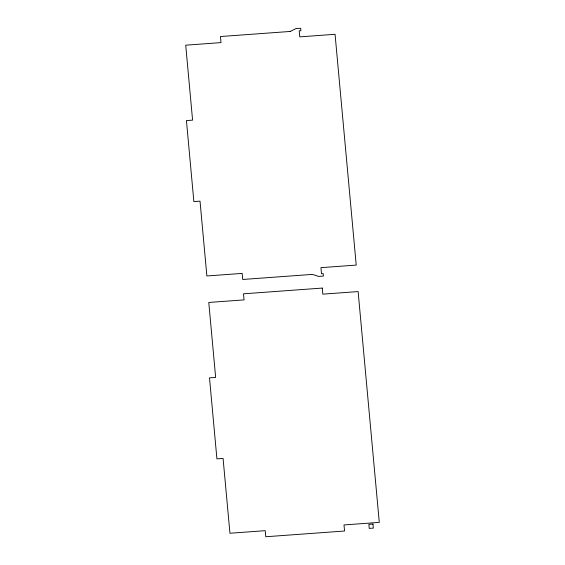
<?xml version="1.0" encoding="UTF-8"?>
<svg xmlns="http://www.w3.org/2000/svg" width="565" height="565" viewBox="0 0 565 565"><rect width="100%" height="100%" fill="white"/><g stroke="black" fill="none" stroke-linecap="round" stroke-linejoin="round"><path stroke-width="0.85" d="M290.163 31.485L295.954 28.596L300.686 28.25L300.912 30.701L299.224 30.828L299.775 36.866L335.059 34.296L356.225 265.091L320.941 267.662L321.499 273.735L323.187 273.608L323.413 276.066L318.681 276.405L312.438 274.392L242.724 279.47L242.166 273.396L206.882 275.967L200.017 201.14L193.866 201.592L186.436 120.585L192.587 120.14L185.715 45.179L221 42.608L220.442 36.534L290.233 31.449M322.276 288.072L243.501 293.814L244.059 299.888L208.775 302.459L215.646 377.42L209.495 377.865L216.918 458.865L223.076 458.42L229.941 533.247L265.225 530.676L265.783 536.75L344.558 531.008L344 524.942L379.284 522.371L358.118 291.575L322.834 294.146L322.276 288.072M372.971 524.052L368.867 524.348L369.235 528.395L373.338 528.098L372.971 524.052"/></g></svg>
